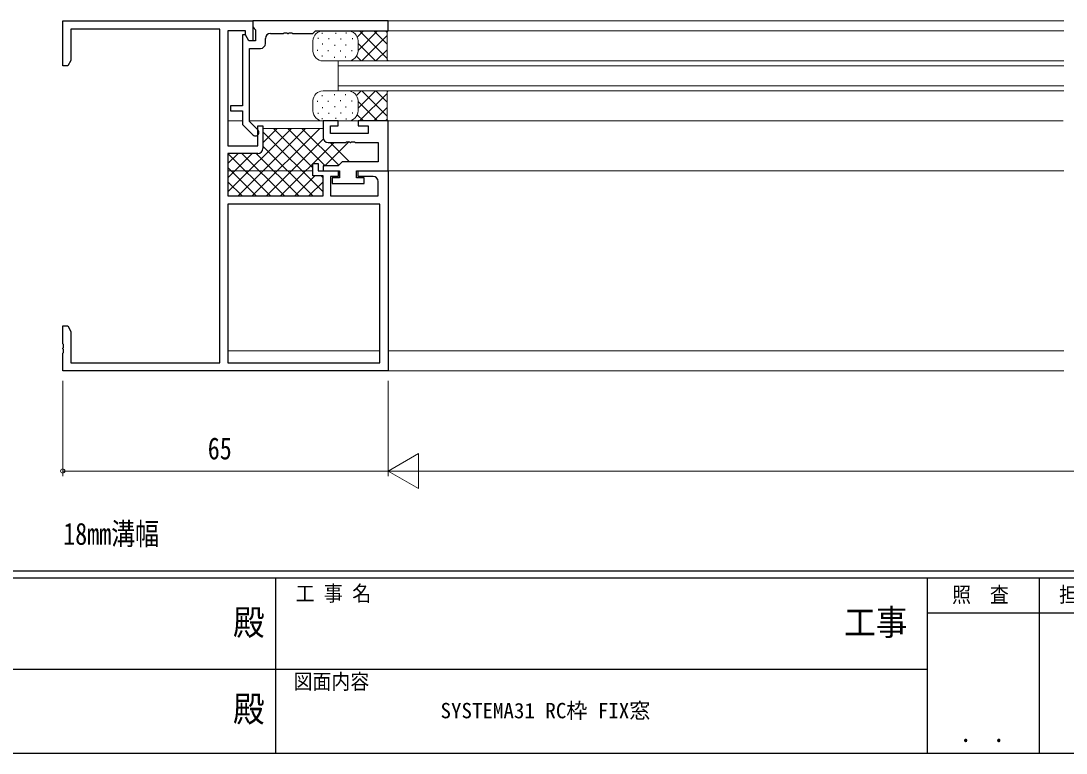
# Model space of a CAD drawing. Units: millimetres on the paper. Extents: x -397 to 397, y -282 to 282.
# Drawn here: x -59.8 to 149.1, y -282.1 to -135.7 of the extents above; entities that cross this region are included whole.
import ezdxf
from ezdxf.enums import TextEntityAlignment as Align

# ---------------------------------------------------------------- set-up
doc = ezdxf.new("R2010")
doc.units = ezdxf.units.MM
for name, color, linetype in [('0-1_USER1', 92, 'Continuous'), ('0-2_YKK_11', 134, 'Continuous'), ('0-7_YKK_ZWAK', 134, 'Continuous')]:
    doc.layers.add(name, color=color, linetype=linetype)
for name, color, linetype, lineweight in [('0-3_YKK_12', 40, 'Continuous', 18), ('0-4_YKK_13', 120, 'Continuous', 18), ('0-6_YKK_D', 200, 'Continuous', 18)]:
    doc.layers.add(name, color=color, linetype=linetype, lineweight=lineweight)
doc.styles.add('ＭＳ ゴシック', font='')
doc.styles.get('ＭＳ ゴシック').set_extended_font_data('MS Gothic')

msp = doc.modelspace()

# ---------------------------------------------------------------- linework, layer by layer
at = {"layer": '0-2_YKK_11'}
msp.add_line((-10.9, -140.2), (-10.9, -139.2), dxfattribs=at)
for points in [[(-20.03, -204.07), (-20.03, -137.33), (-49.77, -137.33), (-49.77, -143.609), (-50.4, -144.7), (-51.4, -144.7), (-51.4, -135.7), (-13.4, -135.7), (-13.4, -139.7), (-14.2, -139.7), (-14.9, -138.488), (-14.9, -137.7), (-18.4, -137.7), (-18.4, -160.7), (-12.4, -160.7), (-12.4, -156.7), (-11.4, -156.7), (-11.4, -161.2)], [(13.6, -135.7), (-13.4, -135.7), (-13.4, -136.9), (-13.15, -137.196), (-12.9, -137.492), (-12.9, -139.7), (-14.2, -139.7), (-14.893, -138.5), (-15.5, -138.5), (-15.5, -152.7), (-17.9, -152.7), (-17.9, -153.7), (-15.5, -153.7), (-15.5, -156.39), (-13.395, -158.495)], [(-9.9, -138.2), (-7.358, -138.2), (-7.175, -138.08), (-6.625, -138.08), (-6.442, -138.2), (-6.358, -138.2), (-6.175, -138.08), (-5.625, -138.08), (-5.442, -138.2), (-1.4, -138.2), (-0.9, -137.7), (13.6, -137.7), (13.6, -135.7)], [(-12.405, -157.505), (-14.1, -155.81), (-14.1, -141.2), (-11.9, -141.2)], [(13.6, -165.7), (13.6, -155.7), (7.6, -155.7), (7.6, -156.7), (9.6, -156.7), (9.6, -158.2), (2.1, -158.2), (2.1, -156.7), (3.6, -156.7), (3.6, -155.7), (0.6, -155.7), (0.6, -159)], [(1.6, -160), (5.142, -160), (5.325, -159.88), (5.875, -159.88), (6.058, -160), (6.142, -160), (6.325, -159.88), (6.875, -159.88), (7.058, -160), (11.6, -160), (11.6, -163.9), (4.4, -163.9), (3.9, -164.4), (3.6, -164.7), (0.6, -164.7), (0.6, -165.7), (3.9, -165.7), (3.9, -167.1), (2.4, -167.1), (2.4, -168.2), (8.8, -168.2), (8.8, -167.1), (7.3, -167.1), (7.3, -165.7), (13.6, -165.7)], [(-12.4, -162.2), (-18.4, -162.2), (-18.4, -170.7), (0.6, -170.7), (0.6, -166.7), (-1.4, -166.7), (-1.4, -164.2), (-0.4, -164.2), (-0.4, -165.7), (3.6, -165.7), (3.6, -166.8), (2.1, -166.8), (2.1, -170.7), (11.6, -170.7), (11.6, -167.8)], [(10.6, -166.8), (7.6, -166.8), (7.6, -165.7), (13.6, -165.7), (13.6, -205.7), (-51.4, -205.7), (-51.4, -202.158), (-51.28, -201.975), (-51.28, -201.425), (-51.4, -201.242), (-51.4, -201.158), (-51.28, -200.975), (-51.28, -200.425), (-51.4, -200.242), (-51.4, -196.7), (-50.4, -196.7), (-49.77, -197.791), (-49.77, -204.07), (-20.03, -204.07)]]:
    msp.add_lwpolyline(points, dxfattribs=at)
msp.add_lwpolyline([(-18.4, -172.33), (-18.4, -204.07), (11.97, -204.07), (11.97, -172.33)], close=True, dxfattribs=at)
for centre, radius, start, end in [((-9.9, -139.2), 1, 90.00001, 179.99999), ((-11.9, -140.2), 1, 270.00001, 359.99999), ((-12.9, -158), 0.7, 224.99996, 44.99998), ((1.6, -159), 1, 180.00001, 269.99999), ((-12.4, -161.2), 1, 270.00001, 359.99999), ((10.6, -167.8), 1, 0.00001, 89.99999)]:
    msp.add_arc(centre, radius, start, end, dxfattribs=at)
at = {"layer": '0-3_YKK_12'}
for p, q in [((-18.4, -135.7), (148.6, -135.7)), ((13.3, -137.7), (148.6, -137.7)), ((3.6, -143.7), (3.6, -149.7)), ((148.6, -143.7), (3.6, -143.7)), ((3.6, -144.7), (148.6, -144.7)), ((3.6, -148.7), (148.6, -148.7)), ((148.6, -149.7), (3.6, -149.7)), ((-18.4, -155.7), (-15.5, -155.7)), ((-14.1, -155.7), (148.5, -155.7)), ((-18.4, -165.7), (-1.4, -165.7)), ((13.3, -165.7), (148.6, -165.7)), ((-18.4, -201.7), (11.97, -201.7)), ((13.6, -201.7), (148.6, -201.7)), ((-18.4, -205.7), (148.6, -205.7))]:
    msp.add_line(p, q, dxfattribs=at)
at = {"layer": '0-4_YKK_13'}
for p, q in [((0.6, -137.7), (13.6, -137.7)), ((7.445, -138.927), (8.672, -137.7)), ((7.6, -141.6), (11.5, -137.7)), ((7.9, -137.7), (13.4, -143.2)), ((10.728, -137.7), (13.4, -140.372)), ((13.057, -137.7), (13.4, -138.043)), ((13.6, -137.7), (13.4, -137.9)), ((-1.4, -141.9), (-1.4, -139.7)), ((-0.377, -139.3), (-0.377, -139.1)), ((0.444, -138.258), (0.444, -138.058)), ((1.744, -139.341), (1.744, -139.141)), ((3.14, -138.306), (3.14, -138.106)), ((4.174, -139.413), (4.174, -139.213)), ((5.257, -138.21), (5.257, -138.01)), ((6.46, -139.365), (6.46, -139.165)), ((7.6, -141.9), (7.6, -139.7)), ((8.328, -143.7), (13.4, -138.628)), ((13.4, -143.7), (13.4, -137.9)), ((-0.473, -141.706), (-0.473, -141.506)), ((0.517, -140.424), (0.517, -140.224)), ((1.648, -141.747), (1.648, -141.547)), ((2.971, -140.664), (2.971, -140.464)), ((4.078, -141.819), (4.078, -141.619)), ((5.161, -140.616), (5.161, -140.416)), ((6.364, -141.771), (6.364, -141.571)), ((7.6, -140.228), (11.072, -143.7)), ((11.157, -143.7), (13.4, -141.457)), ((0.42, -142.83), (0.42, -142.63)), ((13.6, -143.7), (0.6, -143.7)), ((2.875, -143.071), (2.875, -142.871)), ((5.065, -143.023), (5.065, -142.823)), ((7.371, -142.828), (8.243, -143.7)), ((13.6, -143.7), (13.4, -143.5)), ((13.6, -149.7), (0.6, -149.7)), ((2.875, -150.329), (2.875, -150.529)), ((7.371, -150.572), (8.243, -149.7)), ((7.6, -153.172), (11.072, -149.7)), ((7.9, -155.7), (13.4, -150.2)), ((8.328, -149.7), (13.4, -154.772)), ((11.157, -149.7), (13.4, -151.943)), ((13.4, -149.7), (13.4, -155.5)), ((13.6, -149.7), (13.4, -149.9)), ((-1.4, -151.5), (-1.4, -153.7)), ((-0.473, -151.694), (-0.473, -151.894)), ((0.42, -150.57), (0.42, -150.77)), ((1.648, -151.653), (1.648, -151.853)), ((4.078, -151.581), (4.078, -151.781)), ((5.065, -150.377), (5.065, -150.577)), ((6.364, -151.629), (6.364, -151.829)), ((7.6, -151.5), (7.6, -153.7)), ((7.6, -151.8), (11.5, -155.7)), ((-0.377, -154.1), (-0.377, -154.3)), ((0.517, -152.976), (0.517, -153.176)), ((1.744, -154.059), (1.744, -154.259)), ((2.971, -152.736), (2.971, -152.936)), ((4.174, -153.987), (4.174, -154.187)), ((5.161, -152.784), (5.161, -152.984)), ((6.46, -154.035), (6.46, -154.235)), ((7.445, -154.473), (8.672, -155.7)), ((10.728, -155.7), (13.4, -153.028)), ((0.444, -155.142), (0.444, -155.342)), ((0.6, -155.7), (13.6, -155.7)), ((3.14, -155.094), (3.14, -155.294)), ((5.257, -155.19), (5.257, -155.39)), ((13.057, -155.7), (13.4, -155.357)), ((13.6, -155.7), (13.4, -155.5)), ((-18.4, -169.901), (-5.699, -157.2)), ((-16.371, -170.7), (-2.871, -157.2)), ((-13.542, -170.7), (-0.042, -157.2)), ((-11.4, -160.073), (-8.527, -157.2)), ((-11.4, -157.2), (0.6, -157.2)), ((-11.4, -157.901), (0.6, -169.901)), ((-9.273, -157.2), (-1.4, -165.073)), ((-6.444, -157.2), (1.056, -164.7)), ((-3.616, -157.2), (3.804, -164.62)), ((-11.4, -160.729), (-1.429, -170.7)), ((-10.714, -170.7), (0.656, -159.33)), ((-7.885, -170.7), (2.815, -160)), ((0.902, -164.741), (5.833, -159.811)), ((2.013, -160), (5.913, -163.9)), ((-18.4, -167.073), (-13.527, -162.2)), ((-18.4, -164.244), (-16.356, -162.2)), ((-18.319, -162.295), (-9.915, -170.7)), ((-15.586, -162.2), (-7.086, -170.7)), ((-12.758, -162.2), (-4.258, -170.7)), ((-18.4, -165.043), (-12.743, -170.7)), ((-5.057, -170.7), (-1.057, -166.7)), ((0.227, -166.7), (0.6, -167.073)), ((-18.4, -167.872), (-15.572, -170.7)), ((-2.228, -170.7), (0.6, -167.872))]:
    msp.add_line(p, q, dxfattribs=at)
for centre, start, end in [((0.6, -139.7), 90, 180), ((5.6, -139.7), 0, 90), ((0.6, -141.7), 180, 270), ((5.6, -141.7), 270, 0), ((0.6, -151.7), 90, 180), ((5.6, -151.7), 0, 90), ((0.6, -153.7), 180, 270), ((5.6, -153.7), 270, 0)]:
    msp.add_arc(centre, 2, start, end, dxfattribs=at)
at = {"layer": '0-6_YKK_D'}
for p, q in [((-51.4, -207.7), (-51.4, -226.7)), ((13.6, -207.7), (13.6, -226.7)), ((13.6, -207.7), (13.6, -226.7)), ((13.6, -225.7), (19.662, -222.2)), ((19.662, -229.2), (19.662, -222.2)), ((13.6, -225.7), (-51.4, -225.7)), ((13.6, -225.7), (19.662, -229.2)), ((13.6, -225.7), (25.724, -225.7)), ((20.6, -225.7), (281.6, -225.7))]:
    msp.add_line(p, q, dxfattribs=at)
msp.add_circle((-51.4, -225.7), 0.425, dxfattribs=at)
at = {"layer": '0-7_YKK_ZWAK'}
for p, q in [((376.1, -245.7), (-393.9, -245.7)), ((338.3, -247.1), (-393.9, -247.1)), ((-8.9, -247.1), (-8.9, -282.1)), ((121.3, -247.1), (121.3, -282.1)), ((143.7, -247.1), (143.7, -282.1)), ((189.484, -254.099), (121.3, -254.099)), ((-136.3, -265.299), (-7.5, -265.299)), ((-7.5, -265.299), (121.3, -265.299)), ((-393.9, -282.1), (338.3, -282.1))]:
    msp.add_line(p, q, dxfattribs=at)

# ---------------------------------------------------------------- texts
at = {"layer": '0-1_USER1', "style": 'ＭＳ ゴシック', "width": 0.8}
msp.add_text('18mm溝幅', height=4.399, dxfattribs=at).set_placement((-51.302, -241.767), align=Align.BOTTOM_LEFT)
at = {"layer": '0-1_USER1', "color": 3, "style": 'ＭＳ ゴシック'}
msp.add_text('SYSTEMA31 RC枠 FIX窓', height=3.079, dxfattribs=at).set_placement((24.077, -276.064), align=Align.BOTTOM_LEFT)
at = {"layer": '0-6_YKK_D', "style": 'ＭＳ ゴシック', "width": 0.8}
msp.add_text('65', height=4.399, dxfattribs=at).set_placement((-22.42, -224.7), align=Align.BOTTOM_LEFT)
at = {"layer": '0-7_YKK_ZWAK', "style": 'ＭＳ ゴシック', "width": 0.9}
for s, height, p in [('工 事 名', 3.079, (-4.888, -252.633)), ('照  査', 3.079, (126.289, -252.88)), ('担  当', 3.079, (147.655, -252.88)), ('工事', 5.132, (104.731, -260.056)), ('殿', 5.132, (-17.382, -260.056)), ('図面内容', 3.079, (-5.283, -270.248)), ('殿', 5.132, (-17.382, -277.378)), (' ． ．', 3.592, (125.755, -281.046))]:
    msp.add_text(s, height=height, dxfattribs=at).set_placement(p, align=Align.BOTTOM_LEFT)

doc.saveas('drawing.dxf')
